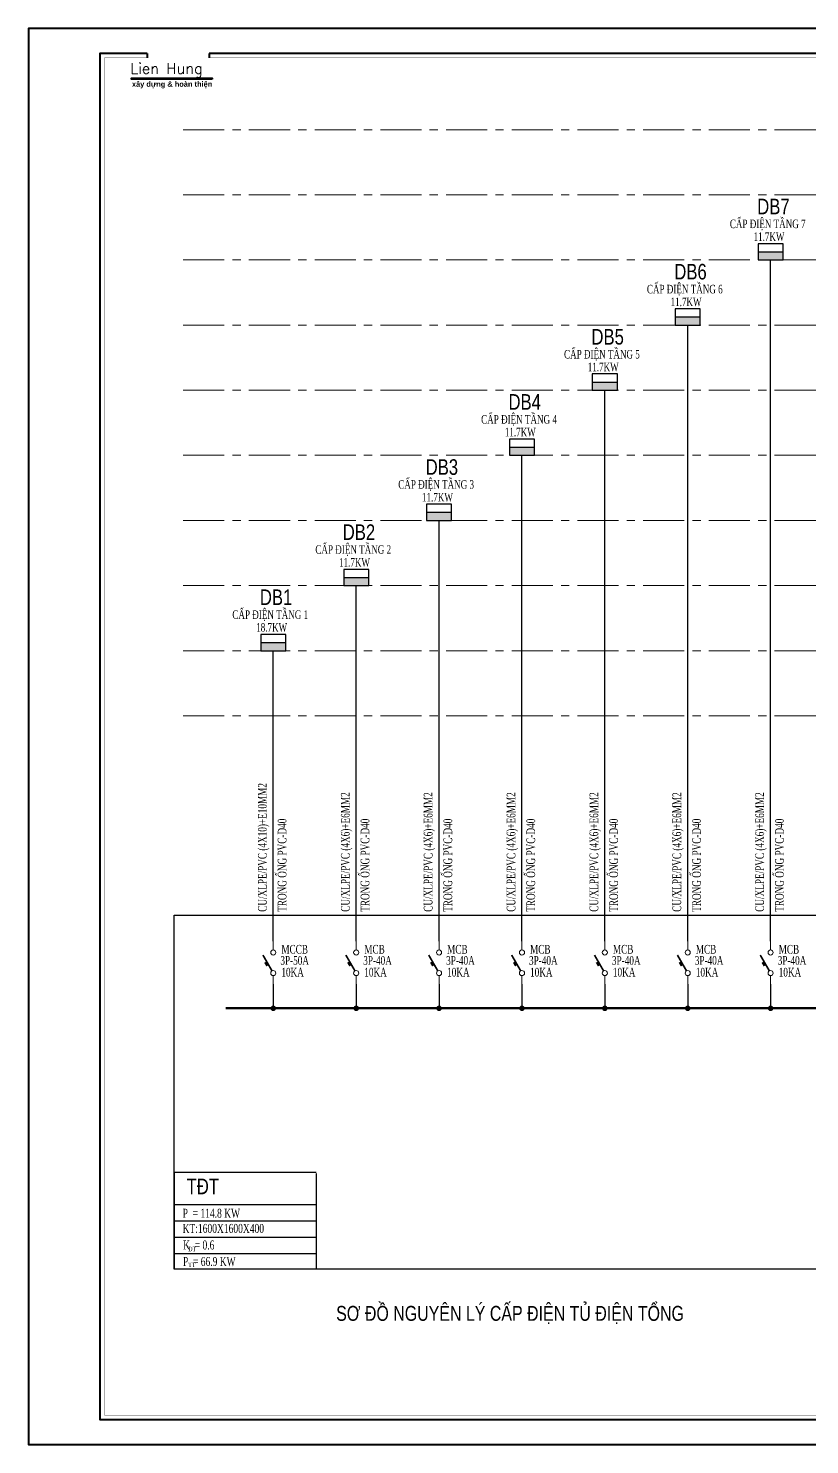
# Model space of a CAD drawing. Header units: inches. Extents: x 20 to 30501, y 10 to 21564.
# Drawn here: x 20 to 11911, y 10 to 21564 of the extents above; entities that cross this region are included whole.
import ezdxf
from ezdxf.enums import TextEntityAlignment as Align

# ---------------------------------------------------------------- set-up
doc = ezdxf.new("R2010")
doc.units = ezdxf.units.IN
doc.header["$MEASUREMENT"] = 0
for name, pattern in [('CENTER', [2, 1.25, -0.25, 0.25, -0.25]), ('CENTER2', [1.125, 0.75, -0.125, 0.125, -0.125]), ('HIDDEN', [9.525, 6.35, -3.175])]:
    doc.linetypes.add(name, pattern=pattern)
for name, color, linetype in [('1', 1, 'Continuous'), ('dien', 3, 'Continuous'), ('dien phong', 2, 'Continuous'), ('tbi', 5, 'Continuous'), ('TEXT-DIEN', 80, 'Continuous'), ('TEXT-E', 30, 'Continuous'), ('XT-Thiet bi dien', 50, 'HIDDEN')]:
    doc.layers.add(name, color=color, linetype=linetype)
for name, color, linetype, lineweight in [('6', 6, 'Continuous', 60), ('A-NETCAT', 7, 'Continuous', 40), ('cat1', 252, 'Continuous', 40), ('dây điện 2', 32, 'Continuous', 25), ('TBD', 2, 'Continuous', 15), ('TRUC', 252, 'CENTER', 9)]:
    doc.layers.add(name, color=color, linetype=linetype, lineweight=lineweight)
doc.styles.add('0-Thuong', font='vntimeh.shx', dxfattribs={"width": 0.7})
doc.styles.add('ARIAL-narrowh', font='', dxfattribs={"height": 2})
doc.styles.add('BOLD', font='')
doc.styles.add('RomanS', font='romans.shx')
doc.styles.add('VnAvantH', font='')
doc.styles.get('ARIAL-narrowh').set_extended_font_data('.VnAvantH')
doc.styles.get('BOLD').set_extended_font_data('VNI-Avo', bold=True)
doc.styles.get('VnAvantH').set_extended_font_data('.VnAvantH')

# ---------------------------------------------------------------- blocks, each defined once
blk = doc.blocks.new('DI2')
at = {"layer": 'TBD'}
for p, q in [((0, 1000), (0, 1250)), ((0, 250), (0, 0))]:
    blk.add_line(p, q, dxfattribs=at)
for points, const_width in [([(-37, 390), (-302, 850)], 50), ([(-177, 533), (-239, 641)], 60)]:
    blk.add_lwpolyline(points, dxfattribs=dict(at, const_width=const_width))
for centre in [(0, 925), (0, 325)]:
    blk.add_circle(centre, 75, dxfattribs=at)
blk = doc.blocks.new('tđ1')
at = {"layer": 'XT-Thiet bi dien', "linetype": 'ByBlock'}
blk.add_hatch(color=10, dxfattribs=at).paths.add_polyline_path([(-142, 92), (-142, 0), (142, 0), (142, 92)])
at = {"layer": 'XT-Thiet bi dien', "color": 10, "linetype": 'ByBlock'}
for p, q in [((142, 184), (-142, 184)), ((-142, 184), (-142, 0)), ((142, 0), (142, 184)), ((-142, 92), (142, 92))]:
    blk.add_line(p, q, dxfattribs=at)
at = {"layer": 'XT-Thiet bi dien', "linetype": 'ByBlock'}
blk.add_line((-142, 0), (142, 0), dxfattribs=at)
blk = doc.blocks.new('donut')
at = {"layer": 'dien phong', "const_width": 75}
blk.add_lwpolyline([(-37.5, 0, 1), (37.5, 0, 1)], format="xyb", close=True, dxfattribs=at)
blk = doc.blocks.new('A$C074D4DC1')
blk.add_lwpolyline([(44733, -1037), (44733, 30566), (42, 30566), (42, -1037)], close=True)
for points in [[(2691, 30008), (1638, 30008), (1638, -479), (44175, -479), (44175, 30008), (4075, 30008)], [(2691, 30008), (2691, 29906)], [(4075, 30008), (4075, 29906)]]:
    blk.add_lwpolyline(points)
at = {"color": 142, "true_color": 0x00a1d6, "const_width": 6.02}
blk.add_lwpolyline([(2691, 29906), (1739, 29906), (1739, -377), (44073, -377), (44073, 29906), (4075, 29906)], dxfattribs=at)
at = {"color": 1}
blk.add_lwpolyline([(4144, 29434), (2345, 29434), (2345, 29451), (4144, 29451)], close=True, dxfattribs=at)
at = {"layer": 'A-NETCAT'}
for points in [[(2691, 30008), (2691, 29906)], [(4075, 30008), (4075, 29906)]]:
    blk.add_lwpolyline(points, dxfattribs=at)
at = {"color": 1}
for s, height, style, p in [('Lien Hung', 240.5, 'RomanS', (2317, 29551)), ('xaây döïng & hoaøn thieän', 119.83, 'BOLD', (2353, 29262))]:
    blk.add_text(s, height=height, dxfattribs=dict(at, style=style)).set_placement(p)

msp = doc.modelspace()

# ---------------------------------------------------------------- linework, layer by layer
at = {"color": 6, "linetype": 'Continuous', "const_width": 36.5, "elevation": 0}
msp.add_lwpolyline([(3025, 6651), (18453, 6651)], dxfattribs=at)
at = {"layer": 'dây điện 2'}
for p, q in [((11317, 7670, 4219716), (11317, 18039, 107048)), ((10056, 7670, 3952339), (10056, 17047, 3398266)), ((8794, 7670, 3684962), (8794, 16056, 3189436)), ((7533, 7670, 3417585), (7533, 15065, 2980605)), ((6271, 7670, 3150208), (6271, 14074, 2771774)), ((5010, 7670, 2882831), (5010, 13083, 2562944)), ((3748, 7670, 2882831), (3748, 12093, 2621490)), ((3748, 7017, 2766596), (3748, 6650, 2746919)), ((5010, 7017, 2766596), (5010, 6650, 2746919)), ((6271, 7017, 3033973), (6271, 6650, 3014296)), ((7533, 7017, 3301350), (7533, 6650, 3281673)), ((8794, 7017, 3568728), (8794, 6650, 3549050)), ((10056, 7017, 3836105), (10056, 6650, 3816427)), ((11317, 7017, 4103482), (11317, 6650, 4083804))]:
    msp.add_line(p, q, dxfattribs=at)
at = {"layer": 'tbi', "linetype": 'CENTER2'}
for p, q in [((2242, 4153, 0), (2242, 2683, 0)), ((4401, 4152, 0), (2242, 4153, 0)), ((4402, 4142, 0), (4401, 2681, 0)), ((4401, 3659, 0), (2242, 3660, 0)), ((4401, 3412, 0), (2242, 3413, 0)), ((2242, 3165, 0), (4401, 3165, 0)), ((2242, 2918, 0), (4401, 2918, 0)), ((4401, 2682, 0), (2242, 2682, 0))]:
    msp.add_line(p, q, dxfattribs=at)
at = {"layer": 'tbi', "linetype": 'CENTER2', "elevation": 0}
msp.add_lwpolyline([(2242, 8067), (23433, 8067), (23433, 2682), (2242, 2682)], close=True, dxfattribs=at)
at = {"layer": 'TRUC', "ltscale": 500}
for p, q in [((2378, 20020, 107048), (24729, 20020, 107048)), ((2378, 19029, 107048), (24729, 19029, 107048)), ((2378, 18039, 107048), (24729, 18039, 107048)), ((2378, 17048, 107048), (24729, 17048, 107048)), ((2378, 16057, 107048), (24729, 16057, 107048)), ((2378, 15066, 107048), (24729, 15066, 107048)), ((2378, 14075, 107048), (24729, 14075, 107048)), ((2378, 13084, 107048), (24729, 13084, 107048)), ((2378, 12093, 107048), (24729, 12093, 107048)), ((2378, 11103, 107048), (24729, 11103, 107048))]:
    msp.add_line(p, q, dxfattribs=at)

# ---------------------------------------------------------------- block references
at = {"layer": 'cat1', "xscale": 0.6820248024487114, "yscale": 0.6820248024487114, "zscale": 0.6820248024487114}
msp.add_blockref('A$C074D4DC1', (-8, 717), dxfattribs=at)
at = {"layer": 'dien', "ltscale": 5, "xscale": 0.5588145856892821, "yscale": 0.5588145856892821, "zscale": 0.5588145856892821}
for p in [(3748, 6650, 2588405), (5010, 6650, 2588405), (6271, 6650, 2855782), (7533, 6650, 3123159), (8794, 6650, 3390536), (10056, 6650, 3657913), (11317, 6650, 3925291)]:
    msp.add_blockref('donut', p, dxfattribs=at)
at = {"layer": 'XT-Thiet bi dien', "linetype": 'ByBlock', "ltscale": 0.3, "xscale": 1.340881151032462, "yscale": 1.340881151032462, "zscale": 1.340881151032462}
for p in [(11317, 18039, 85867), (10056, 17048, 3377085), (8794, 16057, 3168255), (7533, 15066, 2959424), (6271, 14075, 2750593), (5010, 13084, 2541763), (3748, 12093, 2600309)]:
    msp.add_blockref('tđ1', p, dxfattribs=at)
at = {"layer": 'XT-Thiet bi dien', "linetype": 'Continuous', "xscale": 0.5216575233312016, "yscale": 0.5216575233312016, "zscale": 0.5216575233312016}
for p in [(3748, 7017, 2766599), (5010, 7017, 2766599), (6271, 7017, 3033976), (7533, 7017, 3301353), (8794, 7017, 3568730), (10056, 7017, 3836107), (11317, 7017, 4103484)]:
    msp.add_blockref('DI2', p, dxfattribs=at)

# ---------------------------------------------------------------- texts
at = {"layer": '1', "lineweight": 50, "style": 'ARIAL-narrowh', "width": 0.8}
for s, p in [('DB7', (11113, 18734)), ('DB6', (9851, 17742)), ('DB5', (8590, 16751)), ('DB4', (7328, 15760)), ('DB3', (6067, 14769)), ('DB2', (4805, 13778)), ('DB1', (3544, 12788, 2778629)), ('t®t', (2429, 3821, 0))]:
    msp.add_text(s, height=237.2, dxfattribs=at).set_placement(p)
at = {"layer": '6', "lineweight": 50, "style": '0-Thuong', "width": 0.7}
for s, p in [('11.7KW', (11057, 18289, 264186)), ('11.7KW', (9795, 17297, 3555405)), ('11.7KW', (8534, 16306, 3346574)), ('11.7KW', (7272, 15315, 3137744)), ('11.7KW', (6011, 14324, 2928913)), ('11.7KW', (4749, 13333, 2720082)), ('18.7KW', (3488, 12343, 2778629))]:
    msp.add_text(s, height=130.4, dxfattribs=at).set_placement(p, align=Align.BOTTOM_LEFT)
at = {"layer": 'TEXT-DIEN', "lineweight": 50, "style": '0-Thuong', "width": 0.7}
for s, p in [(' cÊp ®iÖn TÇNG 7', (10662, 18484, 3822782)), (' cÊp ®iÖn TÇNG 6', (9400, 17491, 3555405)), (' cÊp ®iÖn TÇNG 5', (8139, 16500, 3346574)), (' cÊp ®iÖn TÇNG 4', (6877, 15509, 3137744)), (' cÊp ®iÖn TÇNG 3', (5616, 14519, 2928913)), (' cÊp ®iÖn TÇNG 2', (4354, 13528, 2720082)), (' cÊp ®iÖn TÇNG 1', (3091, 12537, 2778629))]:
    msp.add_text(s, height=130.41, dxfattribs=at).set_placement(p, align=Align.BOTTOM_LEFT)
at = {"layer": 'TEXT-E', "ltscale": 0.3, "style": '0-Thuong', "width": 0.7}
for s, p in [('cu/XLPE/PVC (4x10)+E10mm2', (3648, 8119, 2377904)), ('cu/XLPE/PVC (4x6)+E6mm2', (4910, 8119, 2738056)), ('cu/XLPE/PVC (4x6)+E6mm2', (6171, 8119, 3005433)), ('cu/XLPE/PVC (4x6)+E6mm2', (7433, 8119, 3272811)), ('cu/XLPE/PVC (4x6)+E6mm2', (8694, 8119, 3540188)), ('cu/XLPE/PVC (4x6)+E6mm2', (9956, 8119, 2738056)), ('cu/XLPE/PVC (4x6)+E6mm2', (11217, 8119, 2738056)), ('trong èng pvc-d40', (3948, 8119, 2645281)), ('trong èng pvc-d40', (5210, 8119, 5218218)), ('trong èng pvc-d40', (6471, 8119, 5485595)), ('trong èng pvc-d40', (7733, 8119, 5752972)), ('trong èng pvc-d40', (8994, 8119, 6020349)), ('trong èng pvc-d40', (10256, 8119, 5218218)), ('trong èng pvc-d40', (11517, 8119, 5218218))]:
    msp.add_text(s, height=132.57, rotation=90, dxfattribs=at).set_placement(p)
at = {"layer": 'TEXT-E', "ltscale": 0.5, "style": '0-Thuong', "width": 0.7}
for s, p in [('MCcB', (3871, 7443, 2769392)), ('McB', (5133, 7443, 2769392)), ('McB', (6394, 7443, 3036769)), ('McB', (7656, 7443, 3304146)), ('McB', (8917, 7443, 3571523)), ('McB', (10179, 7443, 2769392)), ('McB', (11440, 7443, 2769392)), ('10ka', (3871, 7094, 2769392)), ('10ka', (5133, 7094, 2769392)), ('10ka', (6394, 7094, 3036769)), ('10ka', (7656, 7094, 3304146)), ('10ka', (8917, 7094, 3571523)), ('10ka', (10179, 7094, 2769392)), ('10ka', (11440, 7094, 2769392))]:
    msp.add_text(s, height=132.5, dxfattribs=at).set_placement(p, align=Align.BOTTOM_LEFT)
for s, p in [('3P-50A', (3856, 7313, 2769392)), ('3P-40A', (5117, 7313, 2769392)), ('3P-40A', (6379, 7313, 3036769)), ('3P-40A', (7640, 7313, 3304146)), ('3P-40A', (8902, 7313, 3571523)), ('3P-40A', (10163, 7313, 2769392)), ('3P-40A', (11425, 7313, 2769392))]:
    msp.add_text(s, height=132.5, dxfattribs=at).set_placement(p)
at = {"layer": 'TEXT-E', "style": '0-Thuong', "width": 0.7}
for s, height, p in [('P  = 114.8 kW', 137.02, (2368, 3463, 0)), ('kt:1600x1600x400', 137.02, (2368, 3232, 0)), ('K  = 0.6', 137, (2376, 2980, 0)), ('§T', 68.5, (2455, 2953, 0)), ('P  = 66.9 kW', 137.02, (2373, 2729, 0)), ('TT', 68.5, (2455, 2713, 0))]:
    msp.add_text(s, height=height, dxfattribs=at).set_placement(p)
at = {"layer": 'TEXT-E', "ltscale": 0.3, "style": 'VnAvantH', "width": 0.8}
msp.add_text('s¬ ®å nguyªn lý CÊP §IÖN tñ ®iÖn tæng', height=226.89, dxfattribs=at).set_placement((7351, 2017, 230744), align=Align.MIDDLE)

doc.saveas('drawing.dxf')
